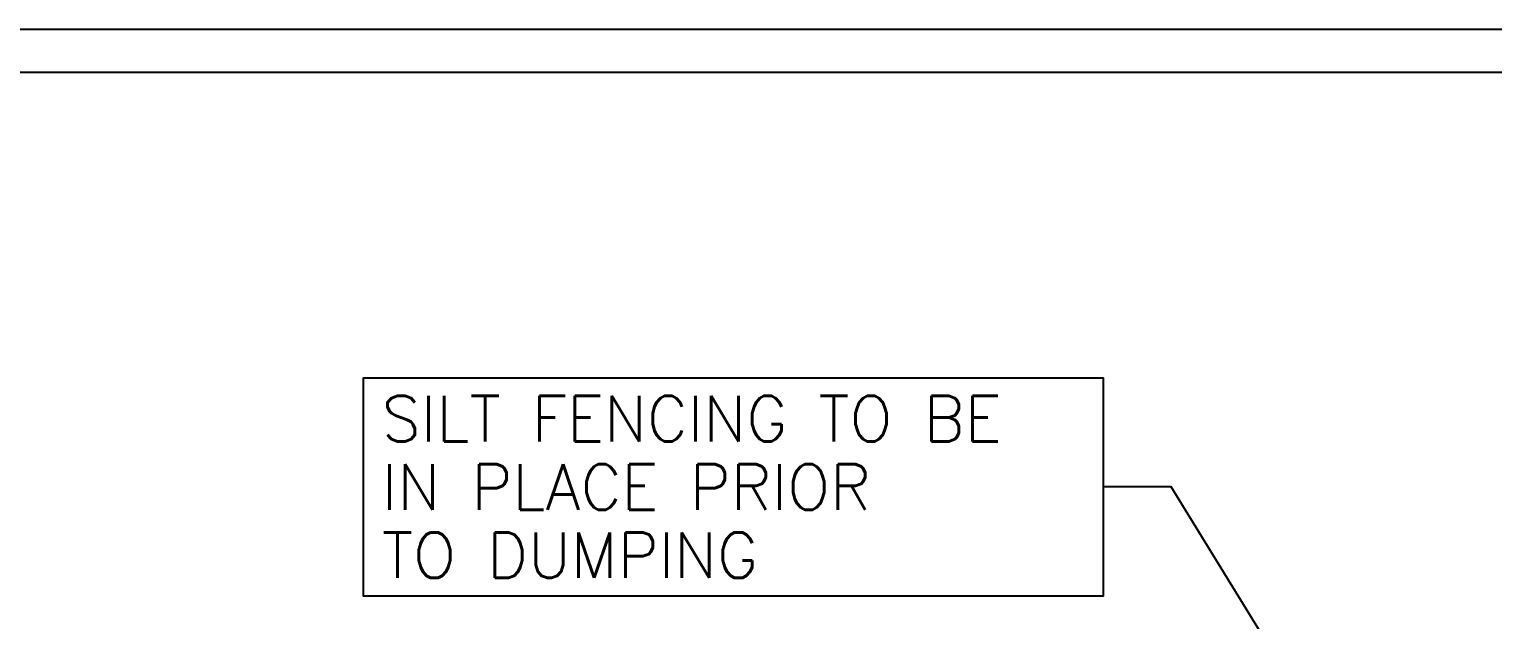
# Model space of a CAD drawing. Header units: inches. Extents: x 0 to 5400, y 0 to 3454.
# Drawn here: x 298 to 878, y 3221 to 3454 of the extents above; entities that cross this region are included whole.
import ezdxf

# ---------------------------------------------------------------- set-up
doc = ezdxf.new("R2010")
doc.units = ezdxf.units.IN
doc.header["$MEASUREMENT"] = 0
doc.linetypes.add('LEADER_LINE', pattern=[2, 1, 1])
doc.layers.add('FINAL_DTM', color=15, linetype='Continuous')
doc.layers.add('SHEET', color=4, linetype='Continuous')
doc.styles.add('SIMPLEX1', font='simplex1')

msp = doc.modelspace()

# ---------------------------------------------------------------- linework, layer by layer
at = {"layer": 'FINAL_DTM', "color": 4, "linetype": 'Continuous', "flags": 128}
msp.add_lwpolyline([(723.32, 3273.17), (723.32, 3229.97), (430.64, 3229.97), (430.64, 3316.37), (723.32, 3316.37), (723.32, 3273.17)], close=True, dxfattribs=at)
at = {"layer": 'FINAL_DTM', "color": 3, "linetype": 'LEADER_LINE', "flags": 128}
msp.add_lwpolyline([(927.42, 2985.15), (750.32, 3273.17), (723.32, 3273.17)], dxfattribs=at)
at = {"layer": 'SHEET', "color": 20, "linetype": 'Continuous', "flags": 128}
msp.add_lwpolyline([(0, 0), (0, 3454.2), (5400, 3454.2), (5400, 0), (0, 0)], close=True, dxfattribs=at)
at = {"layer": 'SHEET', "color": 17, "linetype": 'Continuous', "flags": 128}
msp.add_lwpolyline([(140.67, 17.1), (5300.67, 17.1), (5300.67, 3437.1), (140.67, 3437.1), (140.67, 17.1)], close=True, dxfattribs=at)

# ---------------------------------------------------------------- texts
at = {"layer": 'FINAL_DTM', "color": 4, "linetype": 'Continuous', "style": 'SIMPLEX1'}
for s, p in [('SILT FENCING TO BE', (437.84, 3291.17)), ('IN PLACE PRIOR', (437.84, 3264.17)), ('TO DUMPING', (437.84, 3237.17))]:
    msp.add_text(s, height=18, dxfattribs=at).set_placement(p)

doc.saveas('drawing.dxf')
